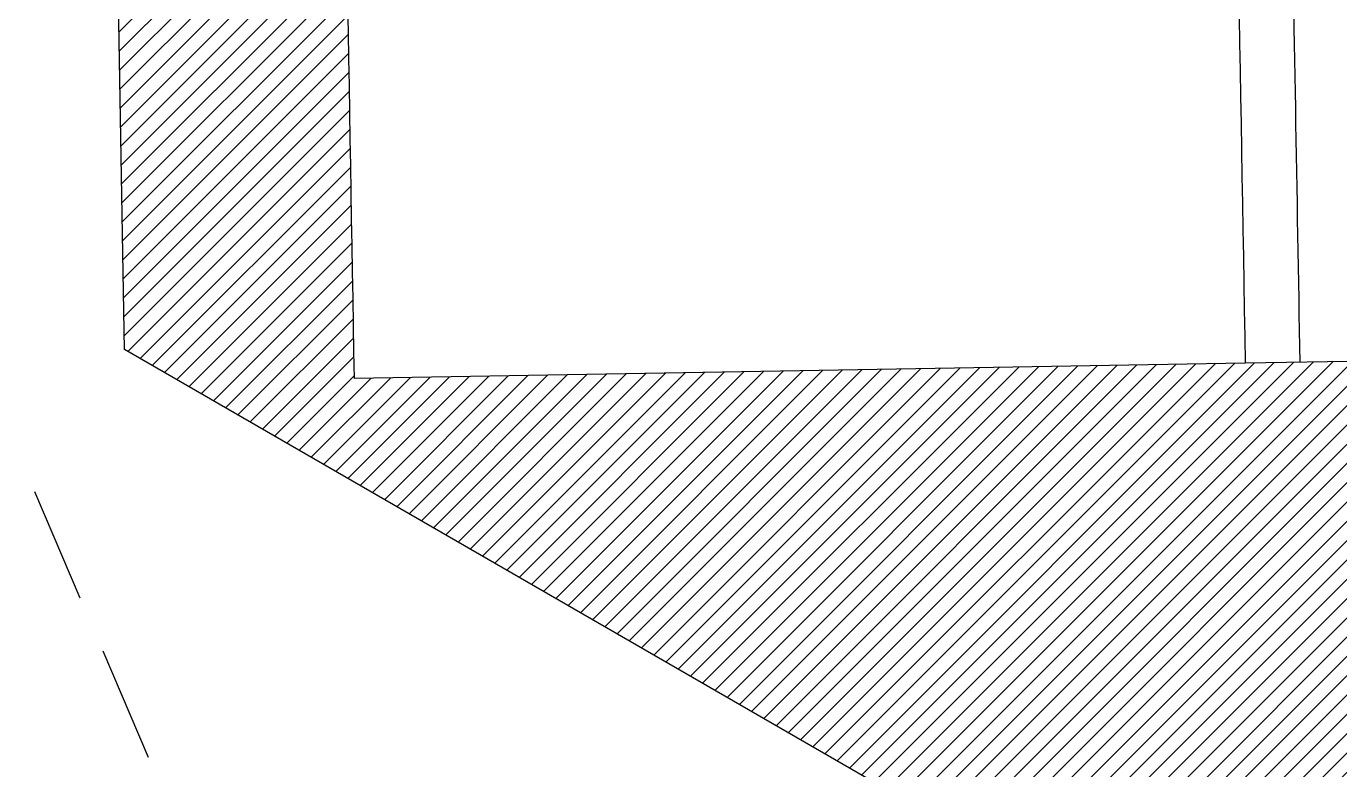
# Model space of a CAD drawing. Header units: millimetres. Extents: x 45 to 25350, y 77 to 5059.
# Drawn here: x 21685 to 22046.1, y 3313.6 to 3517.9 of the extents above; entities that cross this region are included whole.
import ezdxf

# ---------------------------------------------------------------- set-up
doc = ezdxf.new("R2010")
doc.units = ezdxf.units.MM
doc.header["$LTSCALE"] = 5
doc.linetypes.add('DASHED2', pattern=[9.525, 6.35, -3.175])
doc.layers.add('a_p1_d', color=1, linetype='DASHED2')
doc.layers.add('wall', color=255, linetype='Continuous')

msp = doc.modelspace()

# ---------------------------------------------------------------- hatches: boundary and pattern name
at = {"ltscale": 0.5}
h = msp.add_hatch(dxfattribs=at)
h.set_pattern_fill('ANSI31', color=251, scale=30)
h.set_pattern_definition([(45, (24280.266, 18410.9967), (-2.6516504, 2.6516504), [])])
h.paths.add_polyline_path([(21763.42, 4094.47), (22023.38, 4098.96), (22023.02, 4119.96), (21730.1, 4114.9), (21721.79, 4595.08, -0.130845), (22999.27, 4233.91, -0.490921), (22999.35, 4233.95, -0.006684), (23000.2, 4268.19, 0.132238), (21691.26, 4625.37), (21711.96, 3429.14), (22159.11, 3170.98), (22174.11, 3196.96), (22030.23, 3280.02), (22097.77, 3397), (22270.98, 3297), (22270.99, 3297.02), (22281.98, 3316.05), (22090.58, 3426.55), (22020.06, 3425.33), (21775.09, 3421.1, -0.000011), (21771.02, 3655.54), (22030.98, 3660.03), (22030.62, 3681.03), (21770.66, 3676.54, -0.000019)])

# ---------------------------------------------------------------- linework, layer by layer
for p, q in [((22020.06, 3425.33), (21775.09, 3421.1)), ((22090.58, 3426.55), (22020.06, 3425.33))]:
    msp.add_line(p, q, dxfattribs=at)
msp.add_lwpolyline([(22159.14, 3170.96), (21711.96, 3429.14), (21691.26, 4625.37)], dxfattribs=at)
msp.add_arc((5593253.27, 100325.94), 5572320.84, 180.99403529, 180.99644616, dxfattribs=at)
at = {"layer": 'a_p1_d'}
msp.add_line((21999.17, 2660.04), (21670.21, 3430.15), dxfattribs=at)
at = {"layer": 'wall', "ltscale": 0.5}
for centre, start in [((5593253.27, 100325.94), 180.99403549), ((5593268.28, 100326.19), 180.99500833)]:
    msp.add_arc(centre, 5572075.84, start, 180.99644647, dxfattribs=at)

doc.saveas('drawing.dxf')
